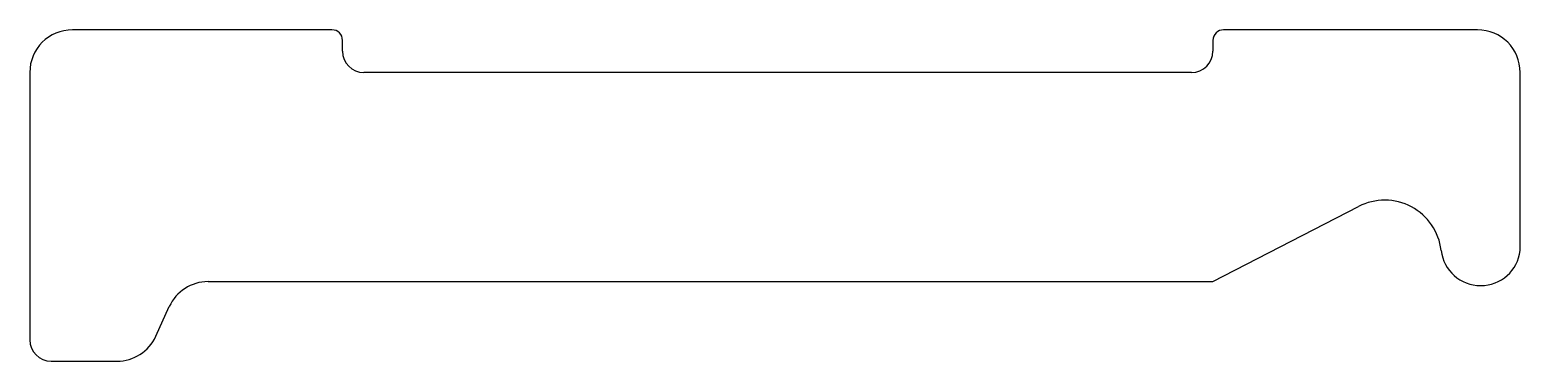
# Model space of a CAD drawing. Extents: x 2878.5 to 2913.5, y 1602.8 to 1610.5.
import ezdxf

# ---------------------------------------------------------------- set-up
doc = ezdxf.new("R2010")
doc.units = 0
doc.layers.get('0').update_dxf_attribs({"linetype": 'CONTINUOUS'})

msp = doc.modelspace()

# ---------------------------------------------------------------- linework, layer by layer
for p, q in [((2885.621, 1610.524), (2879.541, 1610.524)), ((2885.871, 1610.024), (2885.871, 1610.274)), ((2906.271, 1610.274), (2906.271, 1610.024)), ((2912.471, 1610.524), (2906.521, 1610.524)), ((2878.541, 1609.524), (2878.541, 1603.252)), ((2905.771, 1609.524), (2886.371, 1609.524)), ((2913.471, 1605.35), (2913.471, 1609.524)), ((2906.271, 1604.618), (2909.683, 1606.381)), ((2882.72, 1604.618), (2906.271, 1604.618)), ((2881.492, 1603.337), (2881.81, 1604.033)), ((2879.041, 1602.752), (2880.583, 1602.752))]:
    msp.add_line(p, q)
for centre, radius, start, end in [((2879.541, 1609.524), 1, 90, 180), ((2885.621, 1610.274), 0.25, 0, 90), ((2906.521, 1610.274), 0.25, 90, 180), ((2912.471, 1609.524), 1, 0, 90), ((2886.371, 1610.024), 0.5, 180, 270), ((2905.771, 1610.024), 0.5, 270, 0), ((2910.295, 1605.197), 1.332, 6.5858, 117.3282), ((2912.545, 1605.457), 0.932, 186.5858, 353.4142), ((2882.72, 1603.618), 1, 90, 155.4694), ((2880.583, 1603.752), 1, 270, 335.4694), ((2879.041, 1603.252), 0.5, 180, 270)]:
    msp.add_arc(centre, radius, start, end)

doc.saveas('drawing.dxf')
